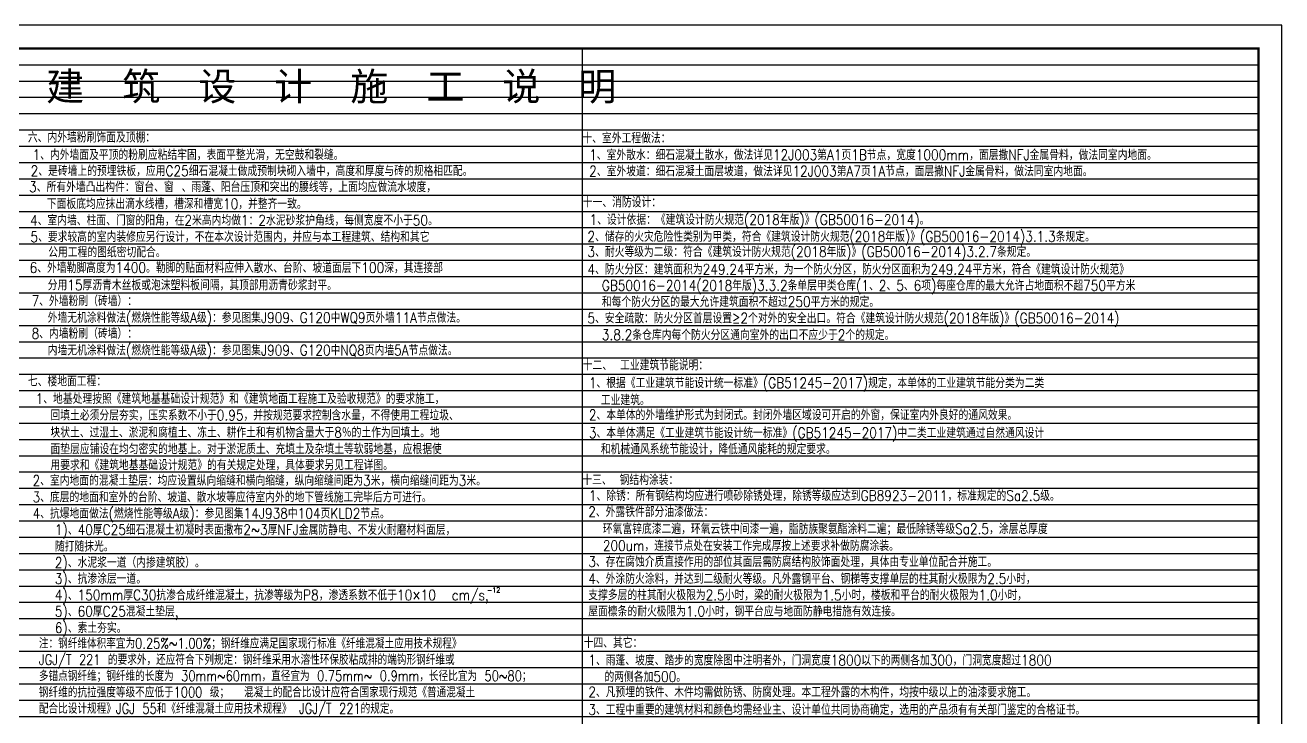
# Model space of a CAD drawing. Extents: x 4554681 to 4680693, y -485691 to -238770.
# Drawn here: x 4618316 to 4672355, y -330148 to -300384 of the extents above; entities that cross this region are included whole.
import ezdxf

# ---------------------------------------------------------------- set-up
doc = ezdxf.new("R2010")
doc.units = 0
doc.header["$LTSCALE"] = 1000
doc.header["$MEASUREMENT"] = 0
doc.layers.get('0').update_dxf_attribs({"linetype": 'CONTINUOUS'})
doc.layers.add('PUB_TITLE', color=4, linetype='CONTINUOUS')
doc.layers.add('图层线', color=8, linetype='CONTINUOUS')
doc.styles.add('HZ1', font='txt.shx', dxfattribs={"bigfont": 'hzdx.shx'})
doc.styles.add('宋体', font='', dxfattribs={"width": 0.7})
doc.styles.get('宋体').set_extended_font_data('SimSun')

msp = doc.modelspace()

# ---------------------------------------------------------------- linework, layer by layer
at = {"layer": 'PUB_TITLE'}
msp.add_lwpolyline([(4588254.8, -359783.9), (4672354.8, -359783.9), (4672354.8, -300383.9), (4588254.8, -300383.9)], close=True, dxfattribs=at)
at = {"layer": 'PUB_TITLE', "const_width": 100}
msp.add_lwpolyline([(4590754.8, -358783.9), (4671354.8, -358783.9), (4671354.8, -301383.9), (4590754.8, -301383.9)], close=True, dxfattribs=at)
at = {"layer": '图层线'}
for p, q in [((4590754.8, -301383.9), (4671354.8, -301383.9)), ((4642275.9, -358783.9), (4642275.9, -301383.9)), ((4590754.8, -302083.9), (4671354.8, -302083.9)), ((4590754.8, -302783.9), (4671354.8, -302783.9)), ((4590754.8, -303483.9), (4671354.8, -303483.9)), ((4590754.8, -304183.9), (4671354.8, -304183.9)), ((4590754.8, -304883.9), (4671354.8, -304883.9)), ((4590754.8, -305583.9), (4671354.8, -305583.9)), ((4590754.8, -306283.9), (4671354.8, -306283.9)), ((4590754.8, -306983.9), (4671354.8, -306983.9)), ((4590754.8, -307683.9), (4671354.8, -307683.9)), ((4590754.8, -308383.9), (4671354.8, -308383.9)), ((4590754.8, -309083.9), (4671354.8, -309083.9)), ((4590754.8, -309783.9), (4671354.8, -309783.9)), ((4590754.8, -310483.9), (4671354.8, -310483.9)), ((4590754.8, -311183.9), (4671354.8, -311183.9)), ((4590754.8, -311883.9), (4671354.8, -311883.9)), ((4590754.8, -312583.9), (4671354.8, -312583.9)), ((4590754.8, -313283.9), (4671354.8, -313283.9)), ((4590754.8, -313983.9), (4671354.8, -313983.9)), ((4590754.8, -314683.9), (4671354.8, -314683.9)), ((4590754.8, -315383.9), (4671354.8, -315383.9)), ((4590754.8, -316083.9), (4671354.8, -316083.9)), ((4590754.8, -316783.9), (4671354.8, -316783.9)), ((4590754.8, -317483.9), (4671354.8, -317483.9)), ((4590754.8, -318183.9), (4671354.8, -318183.9)), ((4590754.8, -318883.9), (4671354.8, -318883.9)), ((4590754.8, -319583.9), (4671354.8, -319583.9)), ((4590754.8, -320283.9), (4671354.8, -320283.9)), ((4590754.8, -320983.9), (4671354.8, -320983.9)), ((4590754.8, -321683.9), (4671354.8, -321683.9)), ((4590754.8, -322383.9), (4671354.8, -322383.9)), ((4590754.8, -323083.9), (4671354.8, -323083.9)), ((4590754.8, -323783.9), (4671354.8, -323783.9)), ((4590754.8, -324483.9), (4671354.8, -324483.9)), ((4590754.8, -325183.9), (4671354.8, -325183.9)), ((4590754.8, -325883.9), (4671354.8, -325883.9)), ((4590754.8, -326583.9), (4671354.8, -326583.9)), ((4590754.8, -327283.9), (4671354.8, -327283.9)), ((4590754.8, -327983.9), (4671354.8, -327983.9)), ((4590754.8, -328683.9), (4671354.8, -328683.9)), ((4590754.8, -329383.9), (4671354.8, -329383.9)), ((4590754.8, -330083.9), (4671354.8, -330083.9))]:
    msp.add_line(p, q, dxfattribs=at)

# ---------------------------------------------------------------- texts
at = {"style": '宋体'}
msp.add_text('建  筑  设  计  施  工  说  明', height=1200, dxfattribs=at).set_placement((4619220, -303618.6))
at = {"color": 6, "style": 'HZ1', "width": 0.85}
for s, p in [('六、内外墙粉刷饰面及顶棚：', (4618434.4, -305427.8)), ('十、室外工程做法：', (4642279.2, -305461)), ('十一、消防设计：', (4642294.6, -308215)), ('十二、 工业建筑节能说明：', (4642294.6, -315215)), ('七、楼地面工程：', (4618434.4, -315907.6)), ('十三、 钢结构涂装：', (4642274.3, -320145.8)), ('十四、其它：', (4642331.9, -327146.9))]:
    msp.add_text(s, height=450, dxfattribs=at).set_placement(p)
at = {"color": 4, "style": 'HZ1'}
for s, height, width, p in [('1、内外墙面及平顶的粉刷应粘结牢固，表面平整光滑，无空鼓和裂缝。', 450, 0.85, (4618634.4, -306177.8)), ('1、室外散水：细石混凝土散水，做法详见12J003第A1页1B节点，宽度1000mm，面层撒NFJ金属骨料，做法同室内地面。', 450, 0.85, (4642569.8, -306181)), ('2、是砖墙上的预埋铁板，应用C25细石混凝土做成预制块砌入墙中，高度和厚度与砖的规格相匹配。', 450, 0.85, (4618553.4, -306868.2)), ('2、室外坡道：细石混凝土面层坡道，做法详见12J003第A7页1A节点，面层撒NFJ金属骨料，做法同室内地面。', 450, 0.85, (4642569.8, -306880.5)), ('3、所有外墙凸出构件：窗台、窗 、雨蓬、阳台压顶和突出的腰线等，上面均应做流水坡度，', 450, 0.85, (4618487.9, -307558.6)), ('下面板底均应抹出滴水线槽，槽深和槽宽10，并整齐一致。', 450, 0.85, (4619250.7, -308283.9)), ('4、室内墙、柱面、门窗的阳角，在2米高内均做1：2水泥砂浆护角线，每侧宽度不小于50。', 450, 0.85, (4618527.2, -308992.3)), ('1、设计依据：《建筑设计防火规范(2018年版)》(GB50016-2014)。', 450, 0.85, (4642585.2, -308965)), ('5、要求较高的室内装修应另行设计，不在本次设计范围内，并应与本工程建筑、结构和其它', 450, 0.85, (4618545, -309701.5)), ('2、储存的火灾危险性类别为甲类，符合《建筑设计防火规范(2018年版)》(GB50016-2014)3.1.3条规定。', 450, 0.85, (4642494.6, -309691.9)), ('公用工程的图纸密切配合。', 450, 0.85, (4619308.3, -310361.6)), ('3、耐火等级为二级：符合《建筑设计防火规范(2018年版)》(GB50016-2014)3.2.7条规定。', 450, 0.85, (4642494.6, -310344.7)), ('6、外墙勒脚高度为1400。勒脚的贴面材料应伸入散水、台阶、坡道面层下100深，其连接部', 450, 0.85, (4618510.6, -311032)), ('4、防火分区：建筑面积为249.24平方米，为一个防火分区，防火分区面积为249.24平方米，符合《建筑设计防火规范》', 450, 0.85, (4642494.6, -311098.4)), ('GB50016-2014(2018年版)3.3.2条单层甲类仓库(1、2、5、6项)每座仓库的最大允许占地面积不超750平方米', 450, 0.85, (4643112.8, -311793.1)), ('分用15厚沥青木丝板或泡沫塑料板间隔，其顶部用沥青砂浆封平。', 450, 0.85, (4619287.1, -311776.3)), ('7、外墙粉刷（砖墙）：', 450, 0.85, (4618592.8, -312457.2)), ('和每个防火分区的最大允许建筑面积不超过250平方米的规定。', 450, 0.85, (4643112.8, -312493.1)), ('外墙无机涂料做法(燃烧性能等级A级)：参见图集J909、G120中WQ9页外墙11A节点做法。', 450, 0.85, (4619287.1, -313176.3)), ('5、安全疏散：防火分区首层设置≥2个对外的安全出口。符合《建筑设计防火规范(2018年版)》(GB50016-2014)', 450, 0.85, (4642494.6, -313196)), ('8、内墙粉刷（砖墙）：', 450, 0.85, (4618592.8, -313857.2)), ('3.8.2条仓库内每个防火分区通向室外的出口不应少于2个的规定。', 450, 0.85, (4643112.8, -313915.2)), ('内墙无机涂料做法(燃烧性能等级A级)：参见图集J909、G120中NQ8页内墙5A节点做法。', 450, 0.85, (4619287.1, -314576.3)), ('1、根据《工业建筑节能设计统一标准》(GB51245-2017)规定，本单体的工业建筑节能分类为二类', 450, 0.85, (4642556, -315978.9)), ('1、地基处理按照《建筑地基基础设计规范》和《建筑地面工程施工及验收规范》的要求施工，', 450, 0.85, (4618769.3, -316657.6)), ('工业建筑。', 450, 0.85, (4643071.2, -316714.4)), ('回填土必须分层夯实，压实系数不小于0.95，并按规范要求控制含水量，不得使用工程垃圾、', 450, 0.85, (4619405, -317369.9)), ('2、本单体的外墙维护形式为封闭式。封闭外墙区域设可开启的外窗，保证室内外良好的通风效果。', 450, 0.85, (4642556, -317355.3)), ('块状土、过湿土、淤泥和腐植土、冻土、耕作土和有机物含量大于8％的土作为回填土。地', 450, 0.85, (4619405, -318105.8)), ('3、本单体满足《工业建筑节能设计统一标准》(GB51245-2017)中二类工业建筑通过自然通风设计', 450, 0.85, (4642556, -318124.8)), ('面垫层应铺设在均匀密实的地基上。对于淤泥质土、充填土及杂填土等软弱地基，应根据使', 450, 0.85, (4619405, -318818.1)), ('和机械通风系统节能设计，降低通风能耗的规定要求。', 450, 0.85, (4643071.2, -318821.4)), ('用要求和《建筑地基基础设计规范》的有关规定处理，具体要求另见工程详图。', 450, 0.85, (4619405, -319506.9)), ('2、室内地面的混凝土垫层：均应设置纵向缩缝和横向缩缝，纵向缩缝间距为3米，横向缩缝间距为3米。', 450, 0.85, (4618634.4, -320172.1)), ('3、底层的地面和室外的台阶、坡道、散水坡等应待室内外的地下管线施工完毕后方可进行。', 450, 0.85, (4618634.4, -320886.8)), ('1、除锈：所有钢结构均应进行喷砂除锈处理，除锈等级应达到GB8923-2011，标准规定的Sa2.5级。', 450, 0.85, (4642554.4, -320826.1)), ('4、抗爆地面做法(燃烧性能等级A级)：参见图集14J938中104页KLD2节点。', 450, 0.85, (4618634.4, -321586.8)), ('2、外露铁件部分油漆做法：', 450, 0.85, (4642529.1, -321516.6)), ('1)、40厚C25细石混凝土初凝时表面撒布2~3厚NFJ金属防静电、不发火耐磨材料面层，', 450, 0.85, (4619592.6, -322286.8)), ('环氧富锌底漆二遍，环氧云铁中间漆一遍，脂肪族聚氨酯涂料二遍；最低除锈等级Sa2.5，涂层总厚度', 450, 0.85, (4643158, -322251.2)), ('随打随抹光。', 450, 0.85, (4619592.6, -323001.5)), ('200um，连接节点处在安装工作完成厚按上述要求补做防腐涂装。', 450, 0.85, (4643158, -322976.9)), ('2)、水泥浆一道（内掺建筑胶）。', 450, 0.85, (4619592.6, -323695.8)), ('3、存在腐蚀介质直接作用的部位其面层需防腐结构胶饰面处理，具体由专业单位配合并施工。', 450, 0.85, (4642529.1, -323663.5)), ('3)、抗渗涂层一道。', 450, 0.85, (4619592.6, -324390.1)), ('4、外涂防火涂料，并达到二级耐火等级。凡外露钢平台、钢梯等支撑单层的柱其耐火极限为2.5小时，', 450, 0.85, (4642529.1, -324392.3)), ('4)、150mm厚C30抗渗合成纤维混凝土，抗渗等级为P8，渗透系数不低于10×10  cm/s,', 450, 0.85, (4619592.6, -325095.8)), ('-12', 225, 0.85, (4638176.3, -324766.6)), ('支撑多层的柱其耐火极限为2.5小时，梁的耐火极限为1.5小时，楼板和平台的耐火极限为1.0小时，', 450, 0.85, (4642529.1, -325092.3)), ('5)、60厚C25混凝土垫层,', 450, 0.85, (4619592.6, -325795.8)), ('屋面檩条的耐火极限为1.0小时，钢平台应与地面防静电措施有效连接。', 450, 0.85, (4642529.1, -325792.3)), ('6)、素土夯实。', 450, 0.85, (4619592.6, -326501.5)), ('注：钢纤维体积率宜为0.25%%%~1.00%%%；钢纤维应满足国家现行标准《纤维混凝土应用技术规程》', 450, 0.8, (4618907.4, -327170.1)), ('JGJ/T 221 的要求外，还应符合下列规定：钢纤维采用水溶性环保胶粘成排的端钩形钢纤维或', 450, 0.8, (4618907.4, -327870.1)), ('1、雨蓬、坡度、踏步的宽度除图中注明者外，门洞宽度1800以下的两侧各加300，门洞宽度超过1800', 450, 0.85, (4642531.9, -327896.9)), ('多锚点钢纤维；钢纤维的长度为 30mm~60mm，直径宜为 0.75mm~ 0.9mm，长径比宜为 50~80；', 450, 0.8, (4618907.4, -328570.1)), ('的两侧各加500。', 450, 0.85, (4643228.1, -328605.4)), ('钢纤维的抗拉强度等级不应低于1000 级；  混凝土的配合比设计应符合国家现行规范《普通混凝土', 450, 0.8, (4618907.4, -329270.1)), ('2、凡预埋的铁件、木件均需做防锈、防腐处理。本工程外露的木构件，均按中级以上的油漆要求施工。', 450, 0.85, (4642531.9, -329264.1)), ('配合比设计规程》JGJ 55和《纤维混凝土应用技术规程》 JGJ/T 221的规定。', 450, 0.8, (4618907.4, -329970.1)), ('3、工程中重要的建筑材料和颜色均需经业主、设计单位共同协商确定，选用的产品须有有关部门鉴定的合格证书。', 450, 0.85, (4642531.9, -330018.5))]:
    msp.add_text(s, height=height, dxfattribs=dict(at, width=width)).set_placement(p)

doc.saveas('drawing.dxf')
